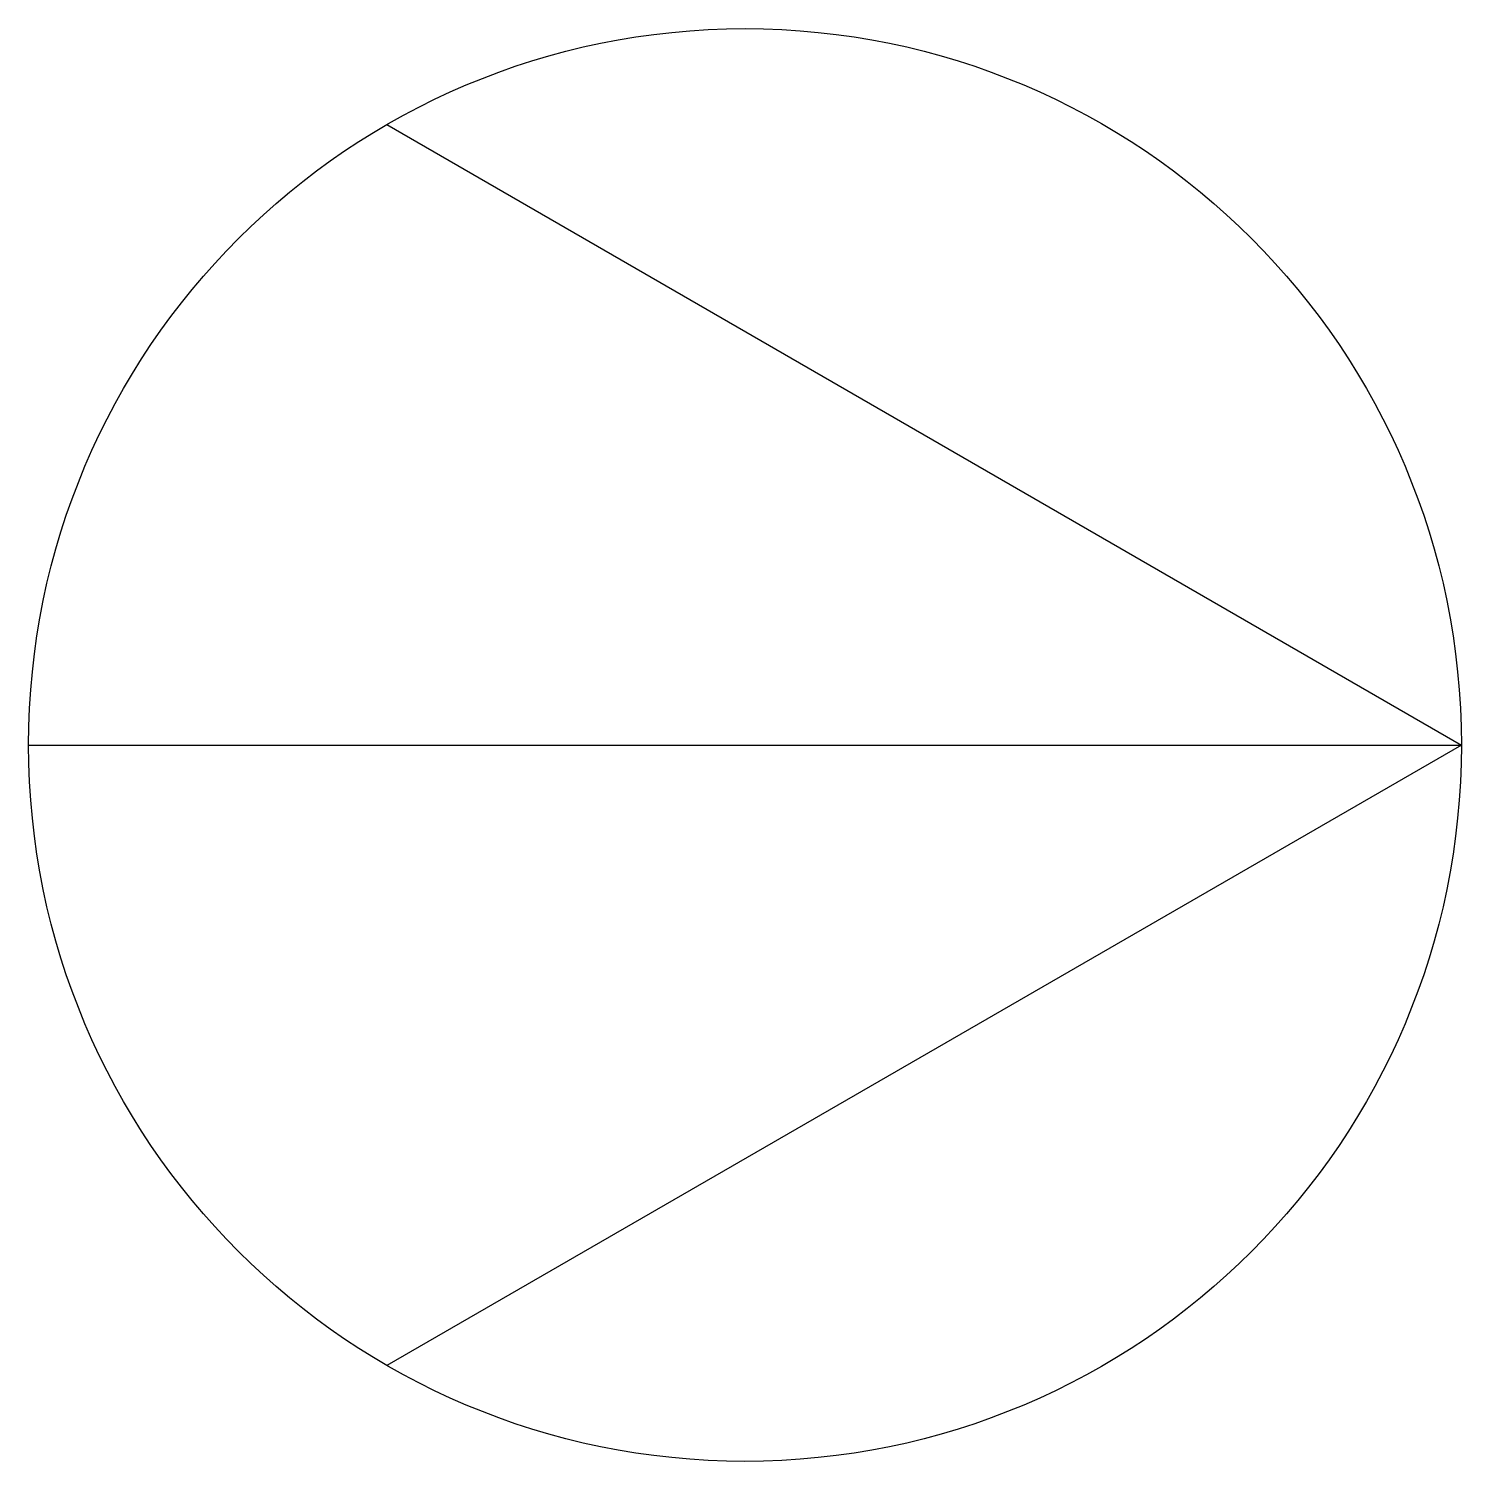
# Model space of a CAD drawing. Header units: millimetres. Extents: x -4 to 4, y -4 to 4.
import ezdxf

# ---------------------------------------------------------------- set-up
doc = ezdxf.new("R2010")
doc.units = ezdxf.units.MM

msp = doc.modelspace()

# ---------------------------------------------------------------- linework, layer by layer
at = {"color": 0, "linetype": 'Continuous', "lineweight": -2}
msp.add_line((-4, 0), (4, 0), dxfattribs=at)
msp.add_lwpolyline([(-2, 3.4641), (4, 0), (-2, -3.4641)], dxfattribs=at)
msp.add_circle((0, 0), 4, dxfattribs=at)

doc.saveas('drawing.dxf')
